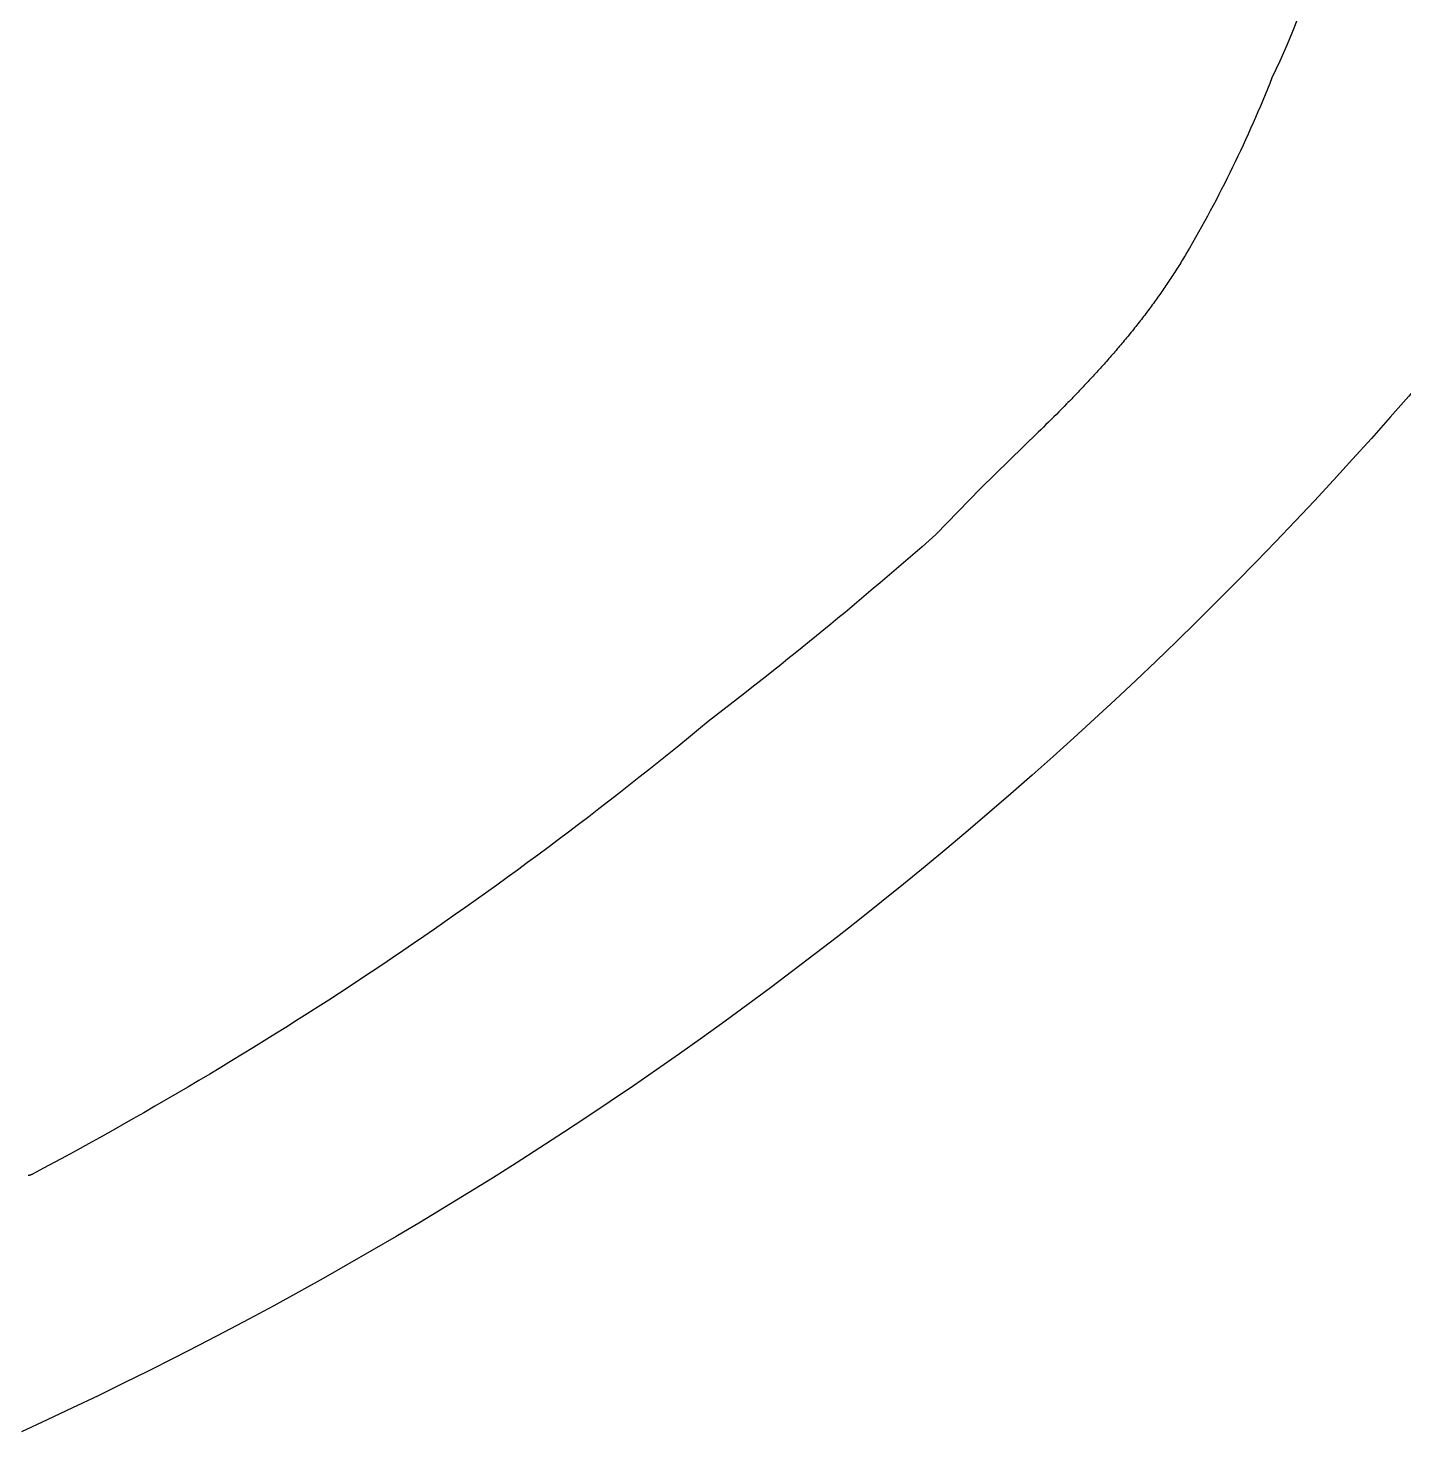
# Model space of a CAD drawing. Extents: x 156 to 510, y 849 to 1306.
# Drawn here: x 337.9 to 425.5, y 1139.1 to 1228.4 of the extents above; entities that cross this region are included whole.
import ezdxf

# ---------------------------------------------------------------- set-up
doc = ezdxf.new("R2010")
doc.units = 0
doc.layers.add('color#7d7d7dff', color=1, linetype='CONTINUOUS')

msp = doc.modelspace()

# ---------------------------------------------------------------- linework, layer by layer
at = {"layer": 'color#7d7d7dff'}
for points in [[(418.911, 1261.214, -0.202585), (417.062, 1225.277, -0.038954), (411.614, 1214.103), (411.555, 1214.003), (411.496, 1213.904), (411.437, 1213.805), (411.377, 1213.706), (411.317, 1213.607), (411.257, 1213.508), (411.196, 1213.41), (411.135, 1213.312), (411.074, 1213.214), (411.012, 1213.116), (410.95, 1213.018), (410.888, 1212.921), (410.826, 1212.824), (410.763, 1212.727), (410.7, 1212.63), (410.637, 1212.534), (410.573, 1212.437), (410.509, 1212.341), (410.445, 1212.245), (410.38, 1212.149), (410.316, 1212.054), (410.251, 1211.958), (410.185, 1211.863), (410.12, 1211.768), (410.054, 1211.673), (409.988, 1211.579), (409.921, 1211.484), (409.855, 1211.39), (409.788, 1211.296), (409.721, 1211.202), (409.653, 1211.108), (409.585, 1211.015), (409.517, 1210.922), (409.449, 1210.828), (409.381, 1210.735), (409.312, 1210.643), (409.243, 1210.55), (409.174, 1210.458), (409.104, 1210.365), (409.035, 1210.273), (408.965, 1210.181), (408.895, 1210.09), (408.824, 1209.998), (408.754, 1209.907), (408.683, 1209.815), (408.612, 1209.724), (408.54, 1209.633), (408.469, 1209.542), (408.397, 1209.452), (408.325, 1209.361), (408.253, 1209.271), (408.18, 1209.181), (408.108, 1209.091), (408.035, 1209.001), (407.962, 1208.912), (407.888, 1208.822), (407.815, 1208.733), (407.741, 1208.644), (407.667, 1208.555), (407.593, 1208.466), (407.519, 1208.377), (407.444, 1208.289), (407.37, 1208.2), (407.295, 1208.112), (407.22, 1208.024), (407.144, 1207.936), (407.069, 1207.848), (406.993, 1207.76), (406.917, 1207.673), (406.841, 1207.586), (406.765, 1207.498), (406.689, 1207.411), (406.612, 1207.324), (406.535, 1207.237), (406.458, 1207.151), (406.381, 1207.064), (406.304, 1206.978), (406.227, 1206.891), (406.149, 1206.805), (406.071, 1206.719), (405.993, 1206.633), (405.915, 1206.548), (405.837, 1206.462), (405.759, 1206.377), (405.68, 1206.291), (405.601, 1206.206), (405.523, 1206.121), (405.444, 1206.036), (405.365, 1205.951), (405.285, 1205.866), (405.206, 1205.781), (405.126, 1205.697), (405.047, 1205.613), (404.967, 1205.528), (404.887, 1205.444), (404.807, 1205.36), (404.726, 1205.276), (404.646, 1205.192), (404.566, 1205.109), (404.485, 1205.025), (404.404, 1204.941), (404.323, 1204.858), (404.242, 1204.775), (404.161, 1204.692), (404.08, 1204.609), (403.999, 1204.526), (403.836, 1204.36), (403.673, 1204.195), (403.509, 1204.03), (403.345, 1203.866), (403.18, 1203.702), (403.015, 1203.538), (402.85, 1203.375), (402.684, 1203.212), (402.518, 1203.049), (402.352, 1202.887), (402.186, 1202.725), (398.51, 1199.156), (395.687, 1196.218, -0.016828), (381.204, 1184.322, -0.050763), (338.203, 1155.512), (338.194, 1155.507), (338.184, 1155.502), (338.174, 1155.497), (338.164, 1155.493), (338.155, 1155.488), (338.145, 1155.484), (338.135, 1155.48), (338.125, 1155.476), (338.115, 1155.473), (338.105, 1155.469), (338.095, 1155.466), (338.084, 1155.462), (338.074, 1155.459), (338.064, 1155.456), (338.054, 1155.454), (338.044, 1155.451), (338.033, 1155.449), (338.023, 1155.446), (338.013, 1155.444), (338.002, 1155.442), (337.992, 1155.44), (337.981, 1155.439), (337.971, 1155.437), (337.96, 1155.436), (337.95, 1155.435), (337.939, 1155.434), (337.929, 1155.433)], [(428.113, 1207.754, -0.110149), (337.503, 1139.133, -0.083023)]]:
    msp.add_lwpolyline(points, format="xyb", dxfattribs=at)

doc.saveas('drawing.dxf')
